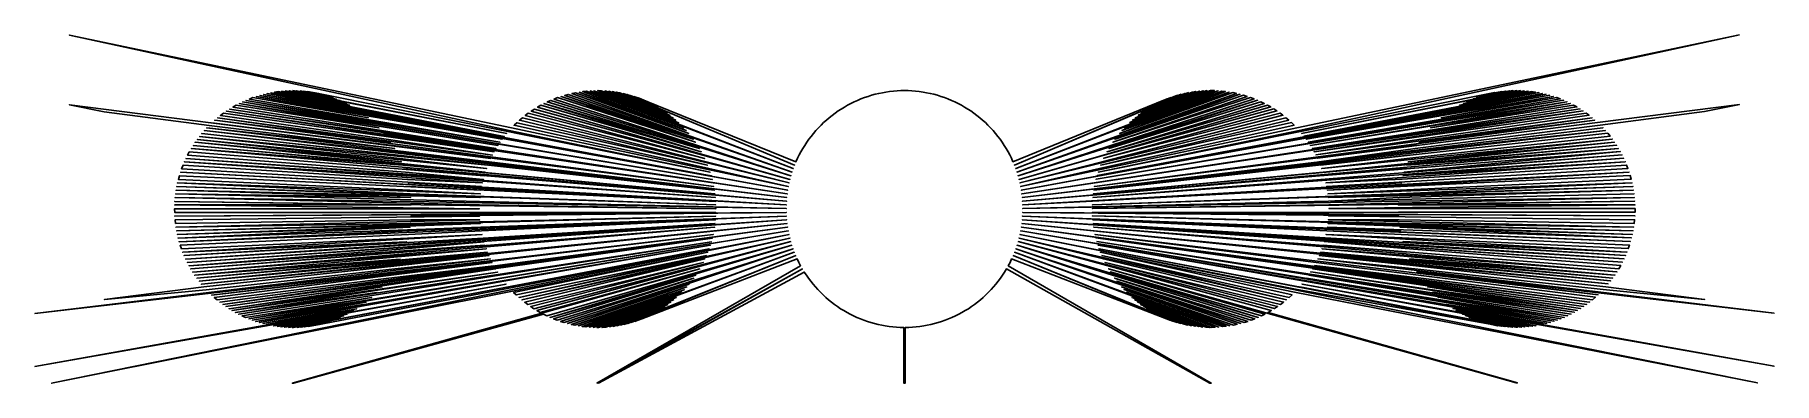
# Model space of a CAD drawing. Header units: metres. Extents: x -0.63 to 0.63, y 0 to 0.25.
import ezdxf

# ---------------------------------------------------------------- set-up
doc = ezdxf.new("R2010")
doc.units = ezdxf.units.M

msp = doc.modelspace()

# ---------------------------------------------------------------- linework, layer by layer
msp.add_lwpolyline([(0.6, 0.2502), (0.2819, 0.1834), (0.0834, 0.1412), (0.1401, 0.1541), (0.28, 0.1853), (0.2781, 0.1872), (0.141, 0.1566), (0.2761, 0.189), (0.2741, 0.1907), (0.0829, 0.1439), (0.1421, 0.1591), (0.272, 0.1924), (0.2699, 0.194), (0.1432, 0.1615), (0.2677, 0.1955), (0.2655, 0.197), (0.1443, 0.1639), (0.0823, 0.1464), (0.2632, 0.1984), (0.2609, 0.1997), (0.1456, 0.1662), (0.2585, 0.2009), (0.2561, 0.2021), (0.1469, 0.1686), (0.2537, 0.2032), (0.0816, 0.149), (0.1483, 0.1708), (0.2512, 0.2042), (0.2487, 0.2051), (0.1498, 0.1731), (0.2462, 0.206), (0.2437, 0.2068), (0.1513, 0.1752), (0.2411, 0.2075), (0.0808, 0.1516), (0.1529, 0.1774), (0.2385, 0.2081), (0.2359, 0.2087), (0.1546, 0.1794), (0.2333, 0.2091), (0.1563, 0.1815), (0.2306, 0.2095), (0.228, 0.2098), (0.1581, 0.1834), (0.2253, 0.21), (0.0799, 0.1541), (0.16, 0.1853), (0.2227, 0.2101), (0.22, 0.2102), (0.1619, 0.1872), (0.2173, 0.2101), (0.1639, 0.189), (0.2147, 0.21), (0.1659, 0.1907), (0.212, 0.2098), (0.168, 0.1924), (0.2094, 0.2095), (0.2067, 0.2091), (0.1701, 0.194), (0.2041, 0.2087), (0.1723, 0.1955), (0.2015, 0.2081), (0.1745, 0.197), (0.079, 0.1566), (0.1989, 0.2075), (0.1768, 0.1984), (0.1963, 0.2068), (0.1791, 0.1997), (0.1938, 0.206), (0.1815, 0.2009), (0.1913, 0.2051), (0.1839, 0.2021), (0.1888, 0.2042), (0.1863, 0.2032), (0.0779, 0.159), (0.0768, 0.1615), (0.0757, 0.1639), (0.0744, 0.1662), (0.0731, 0.1685), (0.0717, 0.1708), (0.0702, 0.173), (0.0687, 0.1752), (0.0671, 0.1773), (0.0654, 0.1794), (0.0637, 0.1814), (0.0619, 0.1834), (0.06, 0.1853), (0.0581, 0.1872), (0.0561, 0.1889), (0.0541, 0.1907), (0.052, 0.1923), (0.0499, 0.1939), (0.0477, 0.1955), (0.0455, 0.1969), (0.0432, 0.1983), (0.0409, 0.1996), (0.0385, 0.2009), (0.0361, 0.2021), (0.0337, 0.2031), (0.0312, 0.2042), (0.0287, 0.2051), (0.0262, 0.206), (0.0237, 0.2068), (0.0211, 0.2075), (0.0185, 0.2081), (0.0159, 0.2086), (0.0133, 0.2091), (0.0106, 0.2094), (0.008, 0.2097), (0.0053, 0.2099), (0.0027, 0.2101), (0, 0.2101), (-0.0027, 0.2101), (-0.0053, 0.2099), (-0.008, 0.2097), (-0.0107, 0.2094), (-0.0133, 0.2091), (-0.0159, 0.2086), (-0.0185, 0.2081), (-0.0211, 0.2075), (-0.0237, 0.2068), (-0.0262, 0.206), (-0.0288, 0.2051), (-0.0313, 0.2042), (-0.0337, 0.2031), (-0.0361, 0.2021), (-0.0385, 0.2009), (-0.0409, 0.1996), (-0.0432, 0.1983), (-0.0455, 0.1969), (-0.0477, 0.1955), (-0.0499, 0.1939), (-0.052, 0.1923), (-0.0541, 0.1907), (-0.0561, 0.1889), (-0.0581, 0.1872), (-0.06, 0.1853), (-0.0619, 0.1834), (-0.0637, 0.1814), (-0.0654, 0.1794), (-0.0671, 0.1773), (-0.0687, 0.1752), (-0.0702, 0.173), (-0.0717, 0.1708), (-0.0731, 0.1685), (-0.0744, 0.1662), (-0.0757, 0.1639), (-0.0769, 0.1615), (-0.078, 0.159), (-0.1868, 0.2031), (-0.1893, 0.2041), (-0.1844, 0.202), (-0.1918, 0.2051), (-0.182, 0.2009), (-0.1943, 0.2059), (-0.1796, 0.1996), (-0.1969, 0.2067), (-0.1773, 0.1983), (-0.1994, 0.2074), (-0.1751, 0.1969), (-0.079, 0.1566), (-0.202, 0.208), (-0.1728, 0.1954), (-0.2046, 0.2086), (-0.2073, 0.209), (-0.1706, 0.1939), (-0.2099, 0.2094), (-0.1685, 0.1923), (-0.2125, 0.2097), (-0.1664, 0.1906), (-0.2152, 0.2099), (-0.1644, 0.1889), (-0.2179, 0.21), (-0.2205, 0.2101), (-0.1624, 0.1871), (-0.2232, 0.21), (-0.1605, 0.1853), (-0.0799, 0.1541), (-0.2259, 0.2099), (-0.1586, 0.1834), (-0.2285, 0.2097), (-0.2312, 0.2094), (-0.1568, 0.1814), (-0.2338, 0.209), (-0.1551, 0.1794), (-0.2364, 0.2086), (-0.239, 0.208), (-0.1534, 0.1773), (-0.0808, 0.1516), (-0.2416, 0.2074), (-0.2442, 0.2067), (-0.1518, 0.1752), (-0.2468, 0.2059), (-0.1503, 0.173), (-0.2493, 0.2051), (-0.2518, 0.2041), (-0.1488, 0.1708), (-0.0816, 0.149), (-0.2542, 0.2031), (-0.2567, 0.202), (-0.1474, 0.1685), (-0.2591, 0.2009), (-0.1461, 0.1662), (-0.2614, 0.1996), (-0.2637, 0.1983), (-0.0823, 0.1464), (-0.1449, 0.1638), (-0.266, 0.1969), (-0.2682, 0.1954), (-0.1437, 0.1614), (-0.2704, 0.1939), (-0.2725, 0.1923), (-0.1426, 0.159), (-0.0829, 0.1439), (-0.2746, 0.1906), (-0.2767, 0.1889), (-0.1416, 0.1565), (-0.2786, 0.1871), (-0.2806, 0.1853), (-0.1406, 0.1541), (-0.0835, 0.1412), (-0.2824, 0.1834), (-0.6001, 0.25), (-0.2842, 0.1814), (-0.1397, 0.1515), (-0.4236, 0.2086), (-0.421, 0.208), (-0.4263, 0.209), (-0.4184, 0.2074), (-0.4289, 0.2094), (-0.4159, 0.2067), (-0.4316, 0.2097), (-0.4133, 0.2059), (-0.4342, 0.2099), (-0.4108, 0.2051), (-0.4369, 0.21), (-0.4083, 0.2041), (-0.4395, 0.2101), (-0.4058, 0.2031), (-0.4422, 0.21), (-0.2859, 0.1794), (-0.4034, 0.202), (-0.4449, 0.2099), (-0.401, 0.2008), (-0.4475, 0.2097), (-0.3987, 0.1996), (-0.4502, 0.2094), (-0.4528, 0.209), (-0.3963, 0.1983), (-0.2876, 0.1773), (-0.4554, 0.2086), (-0.3941, 0.1969), (-0.4581, 0.208), (-0.1389, 0.149), (-0.3918, 0.1954), (-0.4606, 0.2074), (-0.0839, 0.1386), (-0.3896, 0.1939), (-0.4632, 0.2067), (-0.2892, 0.1752), (-0.3875, 0.1923), (-0.4658, 0.2059), (-0.3854, 0.1906), (-0.4683, 0.2051), (-0.4708, 0.2041), (-0.3834, 0.1889), (-0.2908, 0.173), (-0.4732, 0.2031), (-0.3814, 0.1871), (-0.1382, 0.1464), (-0.4757, 0.202), (-0.3795, 0.1852), (-0.2922, 0.1708), (-0.4781, 0.2008), (-0.3777, 0.1833), (-0.4804, 0.1996), (-0.4827, 0.1983), (-0.3759, 0.1814), (-0.2936, 0.1685), (-0.485, 0.1969), (-0.0843, 0.136), (-0.3741, 0.1793), (-0.1376, 0.1438), (-0.4873, 0.1954), (-0.2949, 0.1662), (-0.3725, 0.1773), (-0.4894, 0.1939), (-0.4916, 0.1923), (-0.3708, 0.1751), (-0.2962, 0.1638), (-0.4937, 0.1906), (-0.3693, 0.173), (-0.4957, 0.1889), (-0.1371, 0.1412), (-0.3678, 0.1707), (-0.4977, 0.1871), (-0.2974, 0.1614), (-0.6001, 0.2), (-0.5751, 0.195), (-0.4996, 0.1852), (-0.3664, 0.1685), (-0.5014, 0.1833), (-0.2985, 0.159), (-0.0846, 0.1333), (-0.3651, 0.1661), (-0.5032, 0.1814), (-0.1366, 0.1386), (-0.3639, 0.1638), (-0.505, 0.1793), (-0.2995, 0.1565), (-0.5066, 0.1773), (-0.3627, 0.1614), (-0.3004, 0.1541), (-0.5082, 0.1751), (-0.3616, 0.159), (-0.5098, 0.173), (-0.3013, 0.1515), (-0.5112, 0.1707), (-0.1362, 0.136), (-0.3606, 0.1565), (-0.5126, 0.1685), (-0.0848, 0.1307), (-0.3596, 0.154), (-0.3021, 0.149), (-0.514, 0.1661), (-0.5152, 0.1638), (-0.3587, 0.1515), (-0.3028, 0.1464), (-0.5164, 0.1614), (-0.1359, 0.1333), (-0.358, 0.149), (-0.5175, 0.159), (-0.3034, 0.1438), (-0.3572, 0.1464), (-0.5185, 0.1565), (-0.5195, 0.154), (-0.304, 0.1412), (-0.3566, 0.1438), (-0.085, 0.128), (-0.5203, 0.1515), (-0.1357, 0.1306), (-0.3561, 0.1412), (-0.3045, 0.1386), (-0.5211, 0.149), (-0.5218, 0.1464), (-0.3556, 0.1386), (-0.3048, 0.136), (-0.5225, 0.1438), (-0.3552, 0.1359), (-0.1356, 0.128), (-0.523, 0.1412), (-0.3051, 0.1333), (-0.5235, 0.1386), (-0.3549, 0.1333), (-0.5239, 0.1359), (-0.3054, 0.1306), (-0.085, 0.1254), (-0.3547, 0.1306), (-0.5242, 0.1333), (-0.3055, 0.128), (-0.1355, 0.1253), (-0.5244, 0.1306), (-0.3546, 0.128), (-0.5245, 0.128), (-0.3055, 0.1253), (-0.3545, 0.1253), (-0.5246, 0.1253), (-0.5245, 0.1226), (-0.3546, 0.1226), (-0.3055, 0.1227), (-0.1356, 0.1227), (-0.5244, 0.12), (-0.085, 0.1227), (-0.3547, 0.12), (-0.3054, 0.12), (-0.5242, 0.1173), (-0.5239, 0.1147), (-0.3549, 0.1173), (-0.3052, 0.1173), (-0.5236, 0.112), (-0.3552, 0.1147), (-0.1357, 0.12), (-0.5231, 0.1094), (-0.3049, 0.1147), (-0.5226, 0.1068), (-0.3555, 0.112), (-0.522, 0.1042), (-0.3045, 0.112), (-0.0849, 0.12), (-0.356, 0.1094), (-0.5213, 0.1016), (-0.1359, 0.1173), (-0.3041, 0.1094), (-0.3565, 0.1068), (-0.5205, 0.0991), (-0.5196, 0.0965), (-0.3571, 0.1042), (-0.3036, 0.1068), (-0.5187, 0.094), (-0.3578, 0.1016), (-0.5177, 0.0916), (-0.3029, 0.1042), (-0.1362, 0.1147), (-0.5166, 0.0891), (-0.3586, 0.0991), (-0.0847, 0.1174), (-0.5154, 0.0867), (-0.3022, 0.1016), (-0.3594, 0.0965), (-0.5142, 0.0844), (-0.3015, 0.0991), (-0.5129, 0.0821), (-0.3604, 0.094), (-0.1365, 0.112), (-0.5115, 0.0798), (-0.3614, 0.0916), (-0.3006, 0.0966), (-0.5101, 0.0775), (-0.3625, 0.0891), (-0.5085, 0.0754), (-0.2997, 0.0941), (-0.5069, 0.0732), (-0.3636, 0.0867), (-0.137, 0.1094), (-0.0844, 0.1147), (-0.5053, 0.0711), (-0.2987, 0.0916), (-0.3649, 0.0844), (-0.5036, 0.0691), (-0.575, 0.06), (-0.5018, 0.0671), (-0.3662, 0.0821), (-0.2976, 0.0892), (-0.4999, 0.0652), (-0.625, 0.05), (-0.3676, 0.0798), (-0.1375, 0.1068), (-0.498, 0.0633), (-0.2964, 0.0868), (-0.369, 0.0775), (-0.4961, 0.0615), (-0.494, 0.0598), (-0.3706, 0.0754), (-0.2952, 0.0844), (-0.492, 0.0581), (-0.084, 0.1121), (-0.3721, 0.0732), (-0.4898, 0.0565), (-0.1381, 0.1042), (-0.3738, 0.0711), (-0.4877, 0.055), (-0.2939, 0.0821), (-0.4854, 0.0535), (-0.3755, 0.0691), (-0.4832, 0.0521), (-0.2925, 0.0798), (-0.3773, 0.0671), (-0.4809, 0.0507), (-0.3792, 0.0652), (-0.4785, 0.0495), (-0.1388, 0.1016), (-0.291, 0.0776), (-0.3811, 0.0633), (-0.4761, 0.0483), (-0.4737, 0.0472), (-0.383, 0.0615), (-0.4712, 0.0462), (-0.385, 0.0598), (-0.0836, 0.1094), (-0.2895, 0.0754), (-0.4688, 0.0452), (-0.3871, 0.0581), (-0.4662, 0.0443), (-0.3892, 0.0565), (-0.4637, 0.0435), (-0.1396, 0.0991), (-0.2879, 0.0732), (-0.4611, 0.0428), (-0.3914, 0.055), (-0.4585, 0.0422), (-0.3936, 0.0535), (-0.625, 0.012), (-0.4559, 0.0416), (-0.3959, 0.0521), (-0.4533, 0.0411), (-0.2863, 0.0712), (-0.3982, 0.0507), (-0.4507, 0.0408), (-0.4006, 0.0495), (-0.448, 0.0404), (-0.403, 0.0483), (-0.4454, 0.0402), (-0.4054, 0.0472), (-0.4427, 0.0401), (-0.4078, 0.0462), (-0.44, 0.04), (-0.439, 0.04), (-0.1404, 0.0966), (-0.2845, 0.0691), (-0.4103, 0.0452), (-0.4364, 0.0401), (-0.4128, 0.0443), (-0.4337, 0.0402), (-0.4154, 0.0435), (-0.4311, 0.0404), (-0.418, 0.0428), (-0.4284, 0.0408), (-0.4205, 0.0422), (-0.4258, 0.0411), (-0.4231, 0.0416), (-0.083, 0.1068), (-0.2828, 0.0671), (-0.613, 0), (-0.1414, 0.0941), (-0.2809, 0.0652), (-0.279, 0.0634), (-0.1424, 0.0916), (-0.277, 0.0616), (-0.0824, 0.1042), (-0.275, 0.0598), (-0.1435, 0.0892), (-0.2729, 0.0581), (-0.2708, 0.0565), (-0.1446, 0.0868), (-0.2686, 0.055), (-0.2664, 0.0535), (-0.0817, 0.1017), (-0.1459, 0.0844), (-0.2642, 0.0521), (-0.2619, 0.0508), (-0.1472, 0.0821), (-0.44, 0), (-0.439, 0), (-0.2595, 0.0495), (-0.2571, 0.0483), (-0.1486, 0.0798), (-0.081, 0.0991), (-0.2547, 0.0472), (-0.15, 0.0776), (-0.2522, 0.0462), (-0.2497, 0.0452), (-0.1515, 0.0754), (-0.2472, 0.0444), (-0.2447, 0.0436), (-0.1531, 0.0732), (-0.0801, 0.0966), (-0.2421, 0.0428), (-0.1548, 0.0712), (-0.2395, 0.0422), (-0.2369, 0.0417), (-0.1565, 0.0691), (-0.2343, 0.0412), (-0.1583, 0.0671), (-0.2317, 0.0408), (-0.229, 0.0405), (-0.1602, 0.0652), (-0.2264, 0.0403), (-0.0792, 0.0941), (-0.1621, 0.0634), (-0.2237, 0.0401), (-0.164, 0.0616), (-0.221, 0.0401), (-0.22, 0.0401), (-0.166, 0.0598), (-0.2174, 0.0401), (-0.2147, 0.0403), (-0.1681, 0.0581), (-0.212, 0.0405), (-0.1702, 0.0565), (-0.2094, 0.0408), (-0.1724, 0.055), (-0.2068, 0.0412), (-0.1746, 0.0535), (-0.2041, 0.0417), (-0.1769, 0.0521), (-0.2015, 0.0422), (-0.0782, 0.0916), (-0.1989, 0.0428), (-0.1792, 0.0508), (-0.1964, 0.0436), (-0.1816, 0.0495), (-0.1938, 0.0444), (-0.1839, 0.0483), (-0.1913, 0.0452), (-0.1864, 0.0472), (-0.1888, 0.0462), (-0.0771, 0.0892), (-0.0759, 0.0868), (-0.0747, 0.0844), (-0.221, 0.0001), (-0.0734, 0.0821), (-0.22, 0.0001), (-0.072, 0.0798), (-0.0705, 0.0776), (-0.069, 0.0754), (-0.0674, 0.0733), (-0.0657, 0.0712), (-0.064, 0.0692), (-0.0622, 0.0672), (-0.0604, 0.0653), (-0.0585, 0.0634), (-0.0565, 0.0616), (-0.0545, 0.0598), (-0.0524, 0.0582), (-0.0503, 0.0566), (-0.0481, 0.055), (-0.0459, 0.0535), (-0.0436, 0.0521), (-0.0413, 0.0508), (-0.039, 0.0495), (-0.0366, 0.0484), (-0.0342, 0.0473), (-0.0317, 0.0462), (-0.0292, 0.0453), (-0.0267, 0.0444), (-0.0242, 0.0436), (-0.0216, 0.0429), (-0.019, 0.0422), (-0.0164, 0.0417), (-0.0138, 0.0412), (-0.0111, 0.0408), (-0.0085, 0.0405), (-0.0058, 0.0403), (-0.0032, 0.0401), (-0.0005, 0.0401), (-0.0005, 0.0001), (0.0005, 0.0001), (0.0005, 0.0401), (0.0031, 0.0401), (0.0058, 0.0403), (0.0085, 0.0405), (0.0111, 0.0408), (0.0138, 0.0412), (0.0164, 0.0417), (0.019, 0.0422), (0.0216, 0.0429), (0.0241, 0.0436), (0.0267, 0.0444), (0.0292, 0.0453), (0.0317, 0.0462), (0.0341, 0.0473), (0.0366, 0.0484), (0.039, 0.0495), (0.0413, 0.0508), (0.0436, 0.0521), (0.0459, 0.0535), (0.0481, 0.055), (0.0503, 0.0566), (0.0524, 0.0582), (0.0545, 0.0598), (0.0565, 0.0616), (0.0585, 0.0634), (0.0604, 0.0653), (0.0622, 0.0672), (0.064, 0.0692), (0.0657, 0.0712), (0.0674, 0.0733), (0.069, 0.0754), (0.0705, 0.0776), (0.0719, 0.0798), (0.0733, 0.0821), (0.2195, 0.0001), (0.2205, 0.0001), (0.0746, 0.0844), (0.0759, 0.0868), (0.077, 0.0892), (0.1883, 0.0463), (0.1858, 0.0473), (0.1908, 0.0453), (0.1834, 0.0484), (0.1933, 0.0444), (0.181, 0.0496), (0.1958, 0.0436), (0.0781, 0.0916), (0.1787, 0.0508), (0.1984, 0.0429), (0.1764, 0.0522), (0.201, 0.0423), (0.2036, 0.0417), (0.1741, 0.0536), (0.2062, 0.0412), (0.1719, 0.0551), (0.2089, 0.0409), (0.1697, 0.0566), (0.2115, 0.0406), (0.1676, 0.0582), (0.2142, 0.0403), (0.1655, 0.0599), (0.2168, 0.0402), (0.2195, 0.0401), (0.1635, 0.0616), (0.2205, 0.0401), (0.2232, 0.0402), (0.1615, 0.0634), (0.0791, 0.0941), (0.2258, 0.0403), (0.1596, 0.0653), (0.2285, 0.0406), (0.2311, 0.0409), (0.1578, 0.0672), (0.2338, 0.0412), (0.156, 0.0692), (0.2364, 0.0417), (0.239, 0.0423), (0.1543, 0.0712), (0.0801, 0.0966), (0.2416, 0.0429), (0.1526, 0.0733), (0.2442, 0.0436), (0.2467, 0.0444), (0.151, 0.0755), (0.2492, 0.0453), (0.2517, 0.0463), (0.1495, 0.0776), (0.0809, 0.0991), (0.2542, 0.0473), (0.148, 0.0799), (0.2566, 0.0484), (0.259, 0.0496), (0.1467, 0.0822), (0.4395, 0.0002), (0.4405, 0.0002), (0.4405, 0.0002), (0.2613, 0.0508), (0.2636, 0.0522), (0.1453, 0.0845), (0.0817, 0.1017), (0.2659, 0.0536), (0.2681, 0.0551), (0.1441, 0.0868), (0.2703, 0.0566), (0.2724, 0.0582), (0.1429, 0.0892), (0.0824, 0.1042), (0.2745, 0.0599), (0.1419, 0.0917), (0.2765, 0.0616), (0.2785, 0.0634), (0.1408, 0.0941), (0.2804, 0.0653), (0.613, 0.0002), (0.083, 0.1068), (0.2822, 0.0672), (0.4236, 0.0418), (0.4262, 0.0413), (0.421, 0.0423), (0.4289, 0.0409), (0.4184, 0.0429), (0.4315, 0.0406), (0.4159, 0.0437), (0.1399, 0.0966), (0.4342, 0.0404), (0.4133, 0.0445), (0.284, 0.0692), (0.4368, 0.0402), (0.4108, 0.0453), (0.4395, 0.0402), (0.4405, 0.0402), (0.4083, 0.0463), (0.4432, 0.0402), (0.4058, 0.0473), (0.4458, 0.0404), (0.4034, 0.0484), (0.4485, 0.0406), (0.401, 0.0496), (0.4511, 0.0409), (0.2857, 0.0712), (0.3987, 0.0509), (0.4538, 0.0413), (0.3964, 0.0522), (0.4564, 0.0418), (0.625, 0.0122), (0.3941, 0.0536), (0.459, 0.0423), (0.3919, 0.0551), (0.4616, 0.0429), (0.2874, 0.0733), (0.1391, 0.0992), (0.4642, 0.0437), (0.3897, 0.0566), (0.4667, 0.0445), (0.3876, 0.0582), (0.0835, 0.1094), (0.4692, 0.0453), (0.289, 0.0755), (0.3855, 0.0599), (0.4717, 0.0463), (0.3835, 0.0617), (0.4742, 0.0473), (0.2905, 0.0776), (0.4766, 0.0484), (0.3815, 0.0635), (0.1383, 0.1017), (0.479, 0.0496), (0.3796, 0.0653), (0.4813, 0.0509), (0.292, 0.0799), (0.3778, 0.0673), (0.4836, 0.0522), (0.376, 0.0692), (0.4859, 0.0536), (0.2933, 0.0822), (0.4881, 0.0551), (0.3743, 0.0713), (0.1376, 0.1043), (0.4903, 0.0566), (0.084, 0.1121), (0.3726, 0.0734), (0.4924, 0.0582), (0.2947, 0.0845), (0.371, 0.0755), (0.4945, 0.0599), (0.4965, 0.0617), (0.3695, 0.0777), (0.2959, 0.0868), (0.137, 0.1069), (0.4985, 0.0635), (0.3681, 0.0799), (0.625, 0.0502), (0.5004, 0.0653), (0.2971, 0.0892), (0.3667, 0.0822), (0.5022, 0.0673), (0.575, 0.0602), (0.504, 0.0692), (0.3654, 0.0845), (0.2981, 0.0917), (0.5057, 0.0713), (0.0844, 0.1147), (0.1364, 0.1095), (0.3641, 0.0869), (0.5074, 0.0734), (0.2992, 0.0941), (0.509, 0.0755), (0.363, 0.0893), (0.5105, 0.0777), (0.3001, 0.0966), (0.3619, 0.0917), (0.512, 0.0799), (0.136, 0.1121), (0.3609, 0.0942), (0.3009, 0.0992), (0.5134, 0.0822), (0.5147, 0.0845), (0.3599, 0.0967), (0.3017, 0.1017), (0.5159, 0.0869), (0.0846, 0.1174), (0.3591, 0.0992), (0.5171, 0.0893), (0.1356, 0.1148), (0.3024, 0.1043), (0.5182, 0.0917), (0.3583, 0.1017), (0.5192, 0.0942), (0.303, 0.1069), (0.3576, 0.1043), (0.5201, 0.0967), (0.521, 0.0992), (0.357, 0.1069), (0.3036, 0.1095), (0.1353, 0.1174), (0.5217, 0.1017), (0.0848, 0.12), (0.3565, 0.1095), (0.304, 0.1121), (0.5224, 0.1043), (0.356, 0.1121), (0.523, 0.1069), (0.3044, 0.1148), (0.5236, 0.1095), (0.1351, 0.1201), (0.3556, 0.1148), (0.524, 0.1121), (0.3047, 0.1174), (0.3554, 0.1174), (0.5244, 0.1148), (0.5247, 0.1174), (0.3049, 0.1201), (0.3552, 0.1201), (0.085, 0.1227), (0.5249, 0.1201), (0.135, 0.1227), (0.305, 0.1227), (0.355, 0.1228), (0.525, 0.1228), (0.525, 0.1254), (0.355, 0.1254), (0.305, 0.1254), (0.525, 0.1281), (0.355, 0.1281), (0.5248, 0.1308), (0.135, 0.1254), (0.305, 0.1281), (0.5246, 0.1334), (0.3552, 0.1308), (0.085, 0.1254), (0.5243, 0.1361), (0.3048, 0.1307), (0.3554, 0.1334), (0.5239, 0.1387), (0.3046, 0.1334), (0.5235, 0.1413), (0.135, 0.1281), (0.3557, 0.1361), (0.5229, 0.1439), (0.3043, 0.136), (0.3561, 0.1387), (0.5223, 0.1465), (0.5216, 0.1491), (0.3565, 0.1413), (0.3039, 0.1387), (0.5208, 0.1516), (0.1352, 0.1307), (0.0849, 0.128), (0.3571, 0.1439), (0.3035, 0.1413), (0.5199, 0.1542), (0.519, 0.1566), (0.3577, 0.1465), (0.3029, 0.1439), (0.518, 0.1591), (0.3584, 0.1491), (0.5169, 0.1615), (0.1354, 0.1334), (0.3023, 0.1465), (0.5157, 0.1639), (0.3592, 0.1516), (0.5144, 0.1663), (0.3016, 0.1491), (0.3601, 0.1542), (0.0848, 0.1307), (0.5131, 0.1686), (0.361, 0.1566), (0.5117, 0.1709), (0.1357, 0.136), (0.3008, 0.1516), (0.5102, 0.1731), (0.3621, 0.1591), (0.5087, 0.1753), (0.2999, 0.1541), (0.3632, 0.1615), (0.5071, 0.1774), (0.5054, 0.1795), (0.299, 0.1566), (0.3643, 0.1639), (0.1361, 0.1387), (0.5037, 0.1815), (0.3656, 0.1663), (0.0846, 0.1333), (0.5019, 0.1835), (0.2979, 0.1591), (0.3669, 0.1686), (0.5, 0.1854), (0.575, 0.1952), (0.6, 0.2002), (0.4981, 0.1872), (0.2968, 0.1615), (0.3683, 0.1709), (0.1365, 0.1413), (0.4961, 0.189), (0.3698, 0.1731), (0.4941, 0.1907), (0.2957, 0.1639), (0.3713, 0.1753), (0.492, 0.1924), (0.4899, 0.194), (0.3729, 0.1774), (0.2944, 0.1662), (0.4877, 0.1955), (0.3746, 0.1795), (0.1371, 0.1439), (0.0843, 0.136), (0.4855, 0.197), (0.2931, 0.1686), (0.3763, 0.1815), (0.4832, 0.1984), (0.4809, 0.1997), (0.3781, 0.1835), (0.4785, 0.201), (0.2917, 0.1708), (0.38, 0.1854), (0.4761, 0.2021), (0.3819, 0.1872), (0.1377, 0.1465), (0.4737, 0.2032), (0.3839, 0.189), (0.2902, 0.1731), (0.4713, 0.2042), (0.4688, 0.2052), (0.3859, 0.1907), (0.4662, 0.206), (0.388, 0.1924), (0.2887, 0.1752), (0.4637, 0.2068), (0.3901, 0.194), (0.4611, 0.2075), (0.0839, 0.1386), (0.3923, 0.1955), (0.4585, 0.2081), (0.1384, 0.1491), (0.3945, 0.197), (0.4559, 0.2087), (0.2871, 0.1774), (0.3968, 0.1984), (0.4533, 0.2091), (0.4506, 0.2095), (0.3991, 0.1997), (0.448, 0.2098), (0.4015, 0.201), (0.4453, 0.21), (0.4039, 0.2021), (0.4427, 0.2101), (0.4063, 0.2032), (0.2854, 0.1794), (0.44, 0.2102), (0.4088, 0.2042), (0.4373, 0.2101), (0.4113, 0.2052), (0.4347, 0.21), (0.4138, 0.206), (0.432, 0.2098), (0.4163, 0.2068), (0.4294, 0.2095), (0.4189, 0.2075), (0.4267, 0.2091), (0.4215, 0.2081), (0.4241, 0.2087), (0.1392, 0.1516), (0.2837, 0.1815)], close=True)

doc.saveas('drawing.dxf')
